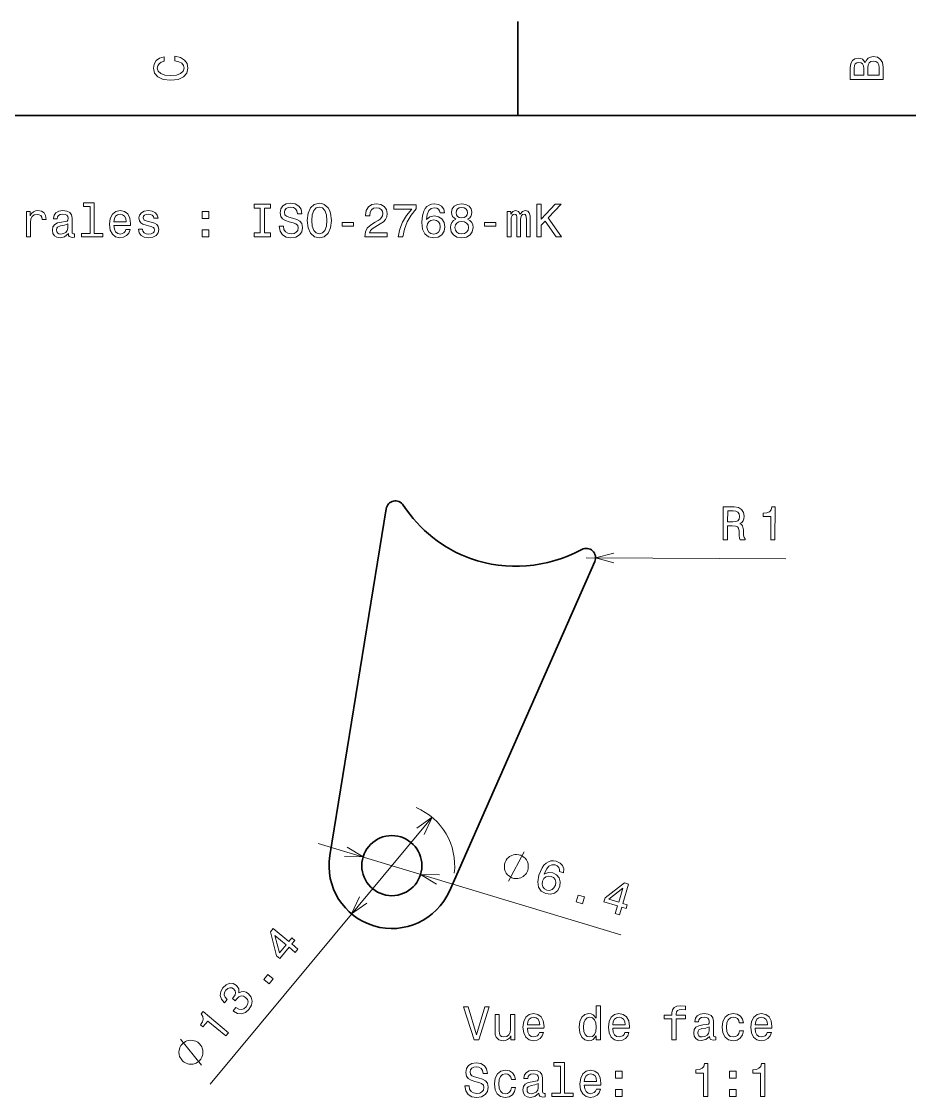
# Model space of a CAD drawing. Extents: x 0 to 297, y 0 to 210.
# Drawn here: x 95.6 to 190.3, y 95.4 to 210 of the extents above; entities that cross this region are included whole.
import ezdxf

# ---------------------------------------------------------------- set-up
doc = ezdxf.new("R2010")
doc.units = 0

msp = doc.modelspace()

# ---------------------------------------------------------------- linework, layer by layer
at = {"color": 7, "lineweight": 35, "ltscale": 0.25}
msp.add_line((148.5, 200), (148.5, 210), dxfattribs=at)
at = {"color": 7, "lineweight": 35}
for p, q in [((287, 200), (10, 200)), ((134.457062, 158.086136), (128.451035, 121.147972)), ((141.192993, 117.365692), (156.698517, 152.471085))]:
    msp.add_line(p, q, dxfattribs=at)
at = {"color": 7, "lineweight": 13}
for p, q in [((155.783768, 152.875122), (177.050415, 152.760284)), ((115.70414, 96.806625), (139.349731, 125.222862)), ((127.215454, 122.446983), (159.491211, 112.683388))]:
    msp.add_line(p, q, dxfattribs=at)
for points in [[(111.93206, 205.817017), (112.35569, 205.716141), (112.658287, 205.549713), (112.844887, 205.317734), (112.905403, 205.045395), (112.814629, 204.71759), (112.54229, 204.460388), (112.098488, 204.28891), (111.483215, 204.233429), (110.872986, 204.28891), (110.424141, 204.455338), (110.151802, 204.71254), (110.055984, 205.045395), (110.106415, 205.287476), (110.247627, 205.494247), (110.474571, 205.655624), (110.787247, 205.766571), (110.787247, 206.245682), (110.308144, 206.094391), (109.94503, 205.832138), (109.718086, 205.474075), (109.637398, 205.045395), (109.763474, 204.510818), (110.116501, 204.10231), (110.696472, 203.840057), (111.483215, 203.749283), (112.269958, 203.840057), (112.84993, 204.10231), (113.208, 204.510818), (113.329041, 205.045395), (113.233215, 205.51442), (112.965927, 205.892654), (112.527161, 206.159943), (111.93206, 206.301163)], [(185.542007, 205.630417), (185.249496, 205.983429), (185.052811, 206.074219), (184.81073, 206.104477), (184.432495, 206.03891), (184.160156, 205.842224), (183.993729, 205.524506), (183.933212, 205.080704), (183.933212, 203.835022), (187.433212, 203.835022), (187.433212, 205.151306), (187.36261, 205.620331), (187.155838, 205.968307), (186.828018, 206.185165), (186.384216, 206.260818), (186.08667, 206.215424), (185.839554, 206.094391), (185.65799, 205.897705)], [(185.385666, 204.984879), (185.385666, 204.298996), (184.351807, 204.298996), (184.351807, 205.025223), (184.382065, 205.297562), (184.472839, 205.489197), (184.629181, 205.605194), (184.86116, 205.645538), (185.093155, 205.600143), (185.254532, 205.479111), (185.355408, 205.272339)], [(187.014618, 205.095825), (187.014618, 204.298996), (185.809296, 204.298996), (185.809296, 205.050446), (185.844589, 205.368164), (185.9505, 205.595108), (186.132065, 205.731277), (186.394302, 205.776657), (186.671692, 205.731277), (186.863327, 205.605194), (186.979324, 205.393372)], [(102.884781, 190.300018), (102.884781, 187.425385), (101.971962, 187.425385), (101.971962, 187.052185), (104.236374, 187.052185), (104.236374, 187.425385), (103.32859, 187.425385), (103.32859, 190.673218), (102.18882, 190.673218), (102.18882, 190.300018)], [(121.030319, 187.475815), (120.384781, 187.475815), (120.384781, 187.052185), (122.139824, 187.052185), (122.139824, 187.475815), (121.494293, 187.475815), (121.494293, 190.128555), (122.139824, 190.128555), (122.139824, 190.552185), (120.384781, 190.552185), (120.384781, 190.128555), (121.030319, 190.128555)], [(123.501503, 188.207077), (123.042564, 188.207077), (123.143433, 187.672501), (123.395592, 187.279129), (123.78392, 187.042099), (124.308418, 186.95636), (124.827873, 187.037048), (125.216202, 187.258957), (125.463318, 187.606934), (125.554092, 188.065872), (125.478447, 188.479416), (125.266632, 188.746704), (124.923691, 188.923218), (124.46476, 189.054352), (124.071388, 189.150162), (123.814178, 189.261124), (123.667931, 189.422501), (123.622536, 189.674667), (123.667931, 189.901611), (123.799049, 190.073074), (124.000778, 190.189072), (124.27816, 190.229416), (124.560577, 190.178986), (124.782478, 190.042816), (124.928734, 189.815872), (124.999336, 189.50824), (125.458275, 189.50824), (125.458275, 189.518326), (125.377579, 189.992386), (125.140549, 190.345413), (124.767349, 190.567322), (124.263031, 190.64296), (123.809135, 190.567322), (123.456108, 190.355499), (123.229164, 190.027695), (123.148476, 189.604065), (123.214035, 189.225815), (123.405678, 188.968613), (123.708275, 188.797134), (124.121819, 188.666016), (124.530319, 188.550018), (124.837959, 188.439072), (125.024559, 188.277695), (125.090118, 188.015442), (125.029602, 187.748154), (124.87326, 187.546417), (124.63623, 187.420334), (124.32859, 187.37999), (123.985649, 187.435471), (123.723404, 187.596848), (123.556976, 187.8591)], [(126.038246, 188.802185), (126.129028, 188.015442), (126.391273, 187.435471), (126.799774, 187.077408), (127.334358, 186.95636), (127.863899, 187.077408), (128.277435, 187.435471), (128.534637, 188.015442), (128.630463, 188.802185), (128.534637, 189.583893), (128.423691, 189.901611), (128.277435, 190.163849), (127.863899, 190.521927), (127.611732, 190.612701), (127.334358, 190.64801), (126.794731, 190.521927), (126.38623, 190.1689), (126.129028, 189.588928)], [(132.175858, 187.052185), (134.581482, 187.052185), (134.581482, 187.485901), (132.680176, 187.485901), (132.786102, 187.722931), (132.967651, 187.919617), (133.527435, 188.277695), (133.824997, 188.428986), (134.157852, 188.645844), (134.394882, 188.89801), (134.531052, 189.195557), (134.581482, 189.533447), (134.495743, 189.957077), (134.258713, 190.289932), (133.895599, 190.501755), (133.426575, 190.577408), (132.942429, 190.491669), (132.57428, 190.254639), (132.33725, 189.876389), (132.256561, 189.377106), (132.256561, 189.306503), (132.715485, 189.306503), (132.715485, 189.346848), (132.760864, 189.689789), (132.897034, 189.941956), (133.113892, 190.103333), (133.401367, 190.158813), (133.693878, 190.108383), (133.910736, 189.9823), (134.051941, 189.785614), (134.102371, 189.538498), (134.067078, 189.306503), (133.971252, 189.109818), (133.809875, 188.938354), (133.587967, 188.787048), (133.290405, 188.625671), (132.796173, 188.312988), (132.448196, 187.980133), (132.241425, 187.576675), (132.175858, 187.067322)], [(135.741425, 187.052185), (136.250793, 187.052185), (136.417221, 187.884323), (136.709717, 188.66098), (137.12326, 189.382156), (137.662903, 190.057953), (137.662903, 190.476532), (135.262329, 190.476532), (135.262329, 190.017609), (137.178741, 190.017609), (136.623993, 189.336761), (136.205414, 188.625671), (135.912903, 187.869186)], [(140.688843, 189.6091), (140.593018, 190.017609), (140.371109, 190.32019), (140.028168, 190.511841), (139.584366, 190.577408), (139.286819, 190.542099), (139.029602, 190.446274), (138.802673, 190.289932), (138.611023, 190.068039), (138.459732, 189.790665), (138.348785, 189.452759), (138.278168, 189.054352), (138.257996, 188.605499), (138.338684, 187.889359), (138.585815, 187.369904), (138.984222, 187.057236), (139.5289, 186.951324), (140.018097, 187.042099), (140.391296, 187.279129), (140.633362, 187.652328), (140.719086, 188.126389), (140.633362, 188.605499), (140.401367, 188.973648), (140.043304, 189.205643), (139.599487, 189.286331), (139.120392, 189.185471), (138.762329, 188.89801), (138.837982, 189.452759), (138.999359, 189.851181), (139.246475, 190.088211), (139.589417, 190.1689), (139.841583, 190.128555), (140.033218, 190.022644), (140.159302, 189.84613), (140.224854, 189.6091)], [(141.88913, 188.938354), (141.631927, 188.797134), (141.455414, 188.600449), (141.344452, 188.353333), (141.309158, 188.055786), (141.389847, 187.606934), (141.621826, 187.258957), (142.000076, 187.037048), (142.514496, 186.951324), (143.023849, 187.037048), (143.4021, 187.258957), (143.634094, 187.606934), (143.719818, 188.055786), (143.679474, 188.353333), (143.573563, 188.600449), (143.391998, 188.797134), (143.139847, 188.938354), (143.341583, 189.059387), (143.482788, 189.225815), (143.568512, 189.427551), (143.598785, 189.674667), (143.518097, 190.03273), (143.306274, 190.32019), (142.963333, 190.50679), (142.514496, 190.577408), (142.060593, 190.50679), (141.717651, 190.32019), (141.500793, 190.03273), (141.42514, 189.674667), (141.450363, 189.427551), (141.536102, 189.225815)], [(150.528183, 187.052185), (150.992157, 187.052185), (150.992157, 188.297867), (151.405701, 188.741669), (152.58078, 187.052185), (153.14563, 187.052185), (151.733521, 189.079559), (153.10527, 190.552185), (152.48999, 190.552185), (150.992157, 188.933304), (150.992157, 190.552185), (150.528183, 190.552185)], [(96.096603, 187.052185), (96.540405, 187.052185), (96.540405, 188.600449), (96.5858, 188.973648), (96.721962, 189.240952), (96.943863, 189.402328), (97.241409, 189.457809), (97.463318, 189.422501), (97.629745, 189.32164), (97.730606, 189.150162), (97.765915, 188.918182), (98.214752, 188.918182), (98.154236, 189.326675), (97.987808, 189.619186), (97.710434, 189.7957), (97.332191, 189.856216), (97.074989, 189.815872), (96.853088, 189.715012), (96.656403, 189.543533), (96.500061, 189.311554), (96.500061, 189.760391), (96.096603, 189.760391)], [(100.574982, 187.405212), (100.574982, 187.390076), (100.600204, 187.218613), (100.67585, 187.09758), (100.993576, 187.001755), (101.240692, 187.042099), (101.240692, 187.38504), (101.134781, 187.369904), (100.993576, 187.435471), (100.968353, 187.637207), (100.968353, 189.039215), (100.907837, 189.397293), (100.731323, 189.649445), (100.423691, 189.800751), (99.989975, 189.856216), (99.566345, 189.7957), (99.253662, 189.624237), (99.056976, 189.356934), (98.991409, 189.003922), (98.991409, 188.973648), (99.389832, 188.973648), (99.425133, 189.185471), (99.536087, 189.336761), (99.717636, 189.427551), (99.974838, 189.462845), (100.221962, 189.437637), (100.398476, 189.361984), (100.504379, 189.230865), (100.539688, 189.049301), (100.519516, 188.837494), (100.43882, 188.731583), (100.237091, 188.681152), (99.858849, 188.640808), (99.425133, 188.550018), (99.117493, 188.388641), (98.935944, 188.136475), (98.880463, 187.763275), (98.930893, 187.43042), (99.087234, 187.183304), (99.339401, 187.026962), (99.687378, 186.971497), (100.156403, 187.077408)], [(105.426575, 188.277695), (107.201782, 188.277695), (107.206833, 188.484467), (107.126137, 189.064438), (106.904236, 189.498154), (106.551208, 189.760391), (106.082191, 189.856216), (105.62326, 189.755356), (105.270233, 189.472931), (105.043289, 189.014008), (104.962593, 188.408813), (105.038239, 187.788498), (105.265182, 187.33461), (105.613174, 187.052185), (106.067062, 186.95636), (106.460434, 187.021927), (106.783203, 187.19339), (107.020233, 187.465729), (107.156403, 187.828842), (106.717636, 187.828842), (106.626862, 187.627106), (106.495735, 187.475815), (106.122536, 187.354782), (105.835068, 187.410248), (105.61821, 187.586761), (105.477005, 187.874237), (105.426575, 188.262558)], [(105.426575, 188.650894), (105.48204, 188.998871), (105.61821, 189.256073), (105.824982, 189.412415), (106.097321, 189.467896), (106.364609, 189.412415), (106.571381, 189.256073), (106.697464, 188.998871), (106.742851, 188.650894)], [(109.400635, 188.630722), (108.971954, 188.731583), (108.654236, 188.84758), (108.548325, 189.08461), (108.578583, 189.251038), (108.684494, 189.37207), (108.855965, 189.447723), (109.103081, 189.477982), (109.340118, 189.447723), (109.526718, 189.356934), (109.647751, 189.220779), (109.698181, 189.039215), (110.131897, 189.039215), (110.131897, 189.049301), (110.056252, 189.377106), (109.84948, 189.634323), (109.526718, 189.7957), (109.103081, 189.856216), (108.674408, 189.7957), (108.361725, 189.629272), (108.165039, 189.382156), (108.104523, 189.069473), (108.149918, 188.766876), (108.291122, 188.555069), (108.523109, 188.403763), (108.861008, 188.297867), (109.35524, 188.176819), (109.657837, 188.050751), (109.738525, 187.949875), (109.768784, 187.798584), (109.723404, 187.611984), (109.602364, 187.470779), (109.405678, 187.37999), (109.143433, 187.349731), (108.866051, 187.37999), (108.664322, 187.485901), (108.528152, 187.657379), (108.472679, 187.894409), (108.044006, 187.894409), (108.114609, 187.490952), (108.321381, 187.198441), (108.649193, 187.021927), (109.103081, 186.95636), (109.577148, 187.021927), (109.925125, 187.198441), (110.136948, 187.480865), (110.212593, 187.849014), (110.15712, 188.166733), (110.000778, 188.383591), (109.743576, 188.524811)], [(114.842278, 189.008957), (115.538239, 189.008957), (115.538239, 189.760391), (114.842278, 189.760391)], [(126.5224, 188.802185), (126.577873, 189.412415), (126.744301, 189.861267), (127.001503, 190.133591), (127.334358, 190.229416), (127.662163, 190.133591), (127.919373, 189.856216), (128.0858, 189.407379), (128.146317, 188.802185), (128.0858, 188.191956), (127.919373, 187.743103), (127.662163, 187.470779), (127.334358, 187.37999), (127.001503, 187.470779), (126.744301, 187.743103), (126.577873, 188.186905)], [(141.904266, 189.634323), (141.944611, 189.856216), (142.065643, 190.027695), (142.257278, 190.133591), (142.514496, 190.17395), (142.766647, 190.133591), (142.958282, 190.027695), (143.07933, 189.856216), (143.124725, 189.634323), (143.07933, 189.407379), (142.958282, 189.230865), (142.766647, 189.114868), (142.514496, 189.079559), (142.257278, 189.119904), (142.065643, 189.230865), (141.944611, 189.407379)], [(147.366089, 187.052185), (147.774582, 187.052185), (147.774582, 188.862701), (147.799805, 189.13504), (147.875443, 189.331726), (147.99144, 189.447723), (148.142731, 189.493103), (148.263763, 189.452759), (148.344467, 189.351898), (148.384811, 189.18042), (148.399933, 188.953476), (148.399933, 187.052185), (148.783234, 187.052185), (148.783234, 188.862701), (148.808441, 189.12999), (148.884094, 189.326675), (149.005127, 189.447723), (149.156433, 189.493103), (149.277466, 189.452759), (149.358154, 189.351898), (149.408585, 188.953476), (149.408585, 187.052185), (149.817078, 187.052185), (149.817078, 188.923218), (149.79187, 189.311554), (149.711182, 189.6091), (149.549805, 189.790665), (149.287537, 189.856216), (148.979919, 189.755356), (148.742889, 189.462845), (148.556274, 189.750305), (148.243591, 189.856216), (147.956146, 189.755356), (147.75946, 189.472931), (147.75946, 189.760391), (147.366089, 189.760391)], [(100.524551, 188.000305), (100.464035, 187.738068), (100.302658, 187.536331), (100.060577, 187.405212), (99.763031, 187.359818), (99.571381, 187.38504), (99.435219, 187.465729), (99.349487, 187.606934), (99.324265, 187.803619), (99.344437, 187.980133), (99.425133, 188.106216), (99.747894, 188.247437), (100.156403, 188.307953), (100.524551, 188.428986)], [(129.760162, 188.207077), (130.980621, 188.207077), (130.980621, 188.605499), (129.760162, 188.605499)], [(140.229904, 188.121353), (140.174423, 187.803619), (140.033218, 187.561554), (139.806274, 187.400162), (139.523849, 187.349731), (139.226303, 187.400162), (138.999359, 187.556503), (138.853104, 187.798584), (138.807709, 188.116302), (138.858154, 188.428986), (138.999359, 188.666016), (139.231354, 188.817322), (139.544022, 188.872787), (139.81636, 188.817322), (140.033218, 188.671066), (140.174423, 188.434036)], [(141.793304, 188.065872), (141.838684, 188.33316), (141.984955, 188.534897), (142.211884, 188.666016), (142.514496, 188.711411), (142.812042, 188.666016), (143.038986, 188.534897), (143.185242, 188.33316), (143.235672, 188.065872), (143.185242, 187.778412), (143.038986, 187.561554), (142.812042, 187.420334), (142.514496, 187.374954), (142.211884, 187.420334), (141.984955, 187.561554), (141.838684, 187.778412)], [(144.940277, 188.207077), (146.160736, 188.207077), (146.160736, 188.605499), (144.940277, 188.605499)], [(114.842278, 187.052185), (115.538239, 187.052185), (115.538239, 187.803619), (114.842278, 187.803619)], [(170.382629, 154.796326), (170.851639, 154.793793), (170.859619, 156.271439), (171.338715, 156.268845), (171.69165, 156.251816), (171.913177, 156.180008), (172.03331, 156.012939), (172.082138, 155.715118), (172.104904, 155.261093), (172.13356, 154.963379), (172.193115, 154.786545), (172.722656, 154.783691), (172.723175, 154.879517), (172.607941, 155.021347), (172.569, 155.283813), (172.536758, 155.848831), (172.453278, 156.267868), (172.337997, 156.399628), (172.156967, 156.496429), (172.359375, 156.621414), (172.501526, 156.797165), (172.593506, 157.01857), (172.625214, 157.28569), (172.556885, 157.709702), (172.356873, 158.028503), (172.02507, 158.221939), (171.571533, 158.289948), (170.40152, 158.296265)], [(175.452438, 154.768951), (175.911362, 154.766479), (175.930405, 158.291641), (175.587463, 158.293488), (175.495026, 157.986343), (175.312363, 157.780563), (175.034332, 157.661011), (174.650833, 157.622742), (174.648895, 157.264679), (175.465881, 157.260269)], [(171.438095, 157.862), (171.745575, 157.830078), (171.961914, 157.733078), (172.097122, 157.555847), (172.141006, 157.278229), (172.089005, 156.985992), (171.951874, 156.810211), (171.719406, 156.720688), (171.40155, 156.697189), (170.861938, 156.700104), (170.868225, 157.865067)], [(149.561905, 119.604881), (149.595688, 119.716545), (149.607422, 119.956779), (149.602249, 120.141174), (149.5802, 120.26973), (149.519196, 120.471016), (149.402374, 120.689186), (149.268646, 120.851532), (149.173874, 120.941147), (149.023254, 121.047646), (148.816803, 121.171043), (148.705139, 121.204826), (148.593475, 121.238602), (148.353241, 121.250328), (148.168839, 121.245171), (148.040283, 121.223114), (147.839005, 121.162117), (147.620834, 121.04528), (147.458481, 120.91156), (147.368866, 120.81678), (147.26236, 120.666168), (147.138977, 120.459717), (147.105194, 120.348053), (147.071411, 120.236382), (147.059692, 119.996155), (147.06485, 119.81176), (147.086899, 119.683197), (147.147903, 119.481918), (147.26474, 119.263741), (147.398453, 119.101402), (147.49324, 119.011787), (147.643845, 118.905281), (147.850296, 118.781883), (147.96196, 118.748108), (148.073639, 118.714325), (148.313858, 118.702599), (148.49826, 118.707764), (148.626816, 118.729813), (148.828094, 118.790817), (149.04628, 118.907646), (149.208618, 119.041367), (149.298233, 119.136147), (149.404739, 119.286758), (149.528137, 119.49321)], [(153.364227, 119.297684), (153.390793, 119.716431), (153.266006, 120.070313), (152.993256, 120.353043), (152.587433, 120.544304), (152.292419, 120.596664), (152.018478, 120.579422), (151.755981, 120.495491), (151.508301, 120.338585), (151.283173, 120.116898), (151.079132, 119.8256), (150.896194, 119.464691), (150.746933, 119.040916), (150.616806, 118.332092), (150.702942, 117.763336), (150.993744, 117.348686), (151.484421, 117.089607), (151.978943, 117.034859), (152.404785, 117.153679), (152.744553, 117.440796), (152.963867, 117.869728), (153.020538, 118.353134), (152.90509, 118.77269), (152.629532, 119.098419), (152.228088, 119.304161), (151.740311, 119.346336), (151.314346, 119.174866), (151.547379, 119.683952), (151.8172, 120.018578), (152.122375, 120.173897), (152.473984, 120.15184), (152.703659, 120.040207), (152.85643, 119.883347), (152.925995, 119.677887), (152.92012, 119.43203)], [(152.494171, 118.006546), (152.349091, 117.718498), (152.143829, 117.527679), (151.879883, 117.438919), (151.594955, 117.47242), (151.324753, 117.60685), (151.152802, 117.822205), (151.082901, 118.096252), (151.131454, 118.413506), (151.270264, 118.698189), (151.474045, 118.884186), (151.739914, 118.96183), (152.055252, 118.924393), (152.299866, 118.792442), (152.465088, 118.589661), (152.531616, 118.321892)], [(158.882813, 114.956932), (159.317261, 114.825516), (159.568436, 115.655792), (160.046326, 115.511223), (160.163147, 115.8974), (159.685257, 116.041969), (160.308777, 118.10318), (159.869507, 118.236061), (157.790192, 116.657379), (157.661682, 116.23259), (159.133987, 115.787216)], [(154.708267, 116.219757), (155.37442, 116.01825), (155.591995, 116.737495), (154.925842, 116.939011)], [(158.18399, 116.496101), (159.704941, 117.674644), (159.250809, 116.173386)], [(124.765549, 110.823036), (125.055878, 111.171928), (124.389091, 111.726768), (124.70845, 112.110558), (124.398315, 112.368622), (124.078964, 111.984833), (122.423637, 113.362251), (122.130089, 113.009483), (122.773758, 110.47937), (123.114899, 110.195496), (124.09877, 111.377869)], [(123.075737, 110.779198), (122.583008, 112.63916), (123.788643, 111.635941)], [(121.975876, 107.47052), (122.421036, 108.005493), (121.843414, 108.486137), (121.398254, 107.951164)], [(118.150764, 104.592506), (118.177902, 104.569931), (118.601669, 104.322281), (119.032402, 104.272217), (119.44944, 104.410706), (119.831467, 104.735779), (120.101051, 105.193787), (120.182091, 105.6381), (120.072021, 106.057739), (119.781181, 106.417839), (119.526657, 106.577148), (119.269608, 106.646698), (119.010048, 106.626495), (118.750534, 106.527512), (118.750877, 106.95369), (118.491684, 107.320274), (118.140915, 107.513733), (117.773483, 107.537361), (117.404243, 107.385353), (117.044167, 107.05513), (116.815872, 106.654625), (116.763863, 106.245201), (116.890068, 105.84494), (117.202209, 105.486794), (117.22934, 105.464211), (117.516441, 105.809235), (117.294144, 106.0467), (117.199684, 106.295876), (117.226624, 106.549019), (117.378181, 106.809998), (117.576935, 106.985779), (117.78093, 107.065346), (117.986923, 107.04483), (118.194283, 106.931335), (118.355209, 106.73838), (118.405716, 106.538887), (118.347763, 106.311554), (118.187149, 106.071228), (118.057472, 105.923271), (118.363724, 105.668427), (118.514038, 105.864838), (118.752151, 106.080032), (118.996803, 106.184814), (119.238312, 106.167557), (119.468277, 106.041809), (119.657639, 105.812065), (119.730789, 105.560936), (119.687073, 105.295509), (119.525185, 105.030006), (119.283195, 104.818031), (119.018509, 104.736481), (118.738876, 104.7789), (118.44754, 104.949158)], [(117.361031, 101.924606), (117.654579, 102.277374), (114.944809, 104.532219), (114.725456, 104.268608), (114.90387, 104.002052), (114.946678, 103.73024), (114.862297, 103.439606), (114.648148, 103.119171), (114.923393, 102.890137), (115.445976, 103.518158)], [(144.969513, 105.021111), (144.09198, 102.040565), (143.189255, 105.021111), (142.710144, 105.021111), (143.839828, 101.516068), (144.344147, 101.516068), (145.448608, 105.021111)], [(149.508408, 102.74157), (151.28363, 102.74157), (151.288666, 102.948341), (151.207977, 103.528313), (150.986084, 103.962036), (150.633057, 104.224281), (150.164032, 104.320099), (149.705093, 104.219238), (149.352066, 103.936813), (149.125122, 103.477882), (149.044434, 102.872696), (149.120087, 102.25238), (149.347031, 101.798485), (149.695007, 101.516068), (150.148895, 101.42025), (150.542267, 101.485809), (150.865036, 101.65728), (151.102066, 101.929611), (151.238235, 102.292725), (150.799484, 102.292725), (150.708694, 102.090996), (150.577576, 101.939697), (150.204376, 101.818665), (149.916916, 101.874138), (149.700058, 102.050652), (149.558838, 102.338112), (149.508408, 102.72644)], [(156.8564, 101.934654), (156.8564, 101.516068), (157.300201, 101.516068), (157.300201, 105.137108), (156.861435, 105.137108), (156.861435, 103.810738), (156.523544, 104.194023), (156.316772, 104.284798), (156.079742, 104.320099), (155.651062, 104.219238), (155.318207, 103.936813), (155.101349, 103.482925), (155.025711, 102.872696), (155.101349, 102.262466), (155.318207, 101.803528), (155.651062, 101.516068), (156.079742, 101.42025), (156.316772, 101.455551), (156.52858, 101.546326)], [(158.616486, 102.74157), (160.391693, 102.74157), (160.396744, 102.948341), (160.316055, 103.528313), (160.094147, 103.962036), (159.741119, 104.224281), (159.272095, 104.320099), (158.813171, 104.219238), (158.460144, 103.936813), (158.2332, 103.477882), (158.152512, 102.872696), (158.228149, 102.25238), (158.455093, 101.798485), (158.803085, 101.516068), (159.256973, 101.42025), (159.650345, 101.485809), (159.973114, 101.65728), (160.210144, 101.929611), (160.346313, 102.292725), (159.907547, 102.292725), (159.816772, 102.090996), (159.685638, 101.939697), (159.312454, 101.818665), (159.024979, 101.874138), (158.808121, 102.050652), (158.666916, 102.338112), (158.616486, 102.72644)], [(164.915466, 103.755264), (164.915466, 101.516068), (165.359283, 101.516068), (165.359283, 103.755264), (166.36792, 103.755264), (166.36792, 104.133499), (165.359283, 104.133499), (165.359283, 104.299927), (165.394577, 104.501656), (165.510574, 104.637825), (165.70726, 104.718513), (165.989685, 104.748779), (166.36792, 104.728607), (166.36792, 105.111893), (165.888824, 105.137108), (165.455109, 105.091713), (165.152512, 104.955551), (164.970947, 104.718513), (164.915466, 104.380623), (164.915466, 104.133499), (164.103516, 104.133499), (164.103516, 103.755264)], [(168.945007, 101.869095), (168.945007, 101.853966), (168.97023, 101.682495), (169.045883, 101.561455), (169.363602, 101.465637), (169.610718, 101.505981), (169.610718, 101.848923), (169.504807, 101.833794), (169.363602, 101.899353), (169.338379, 102.101082), (169.338379, 103.503098), (169.277863, 103.861168), (169.101349, 104.113327), (168.793716, 104.264626), (168.360001, 104.320099), (167.936371, 104.259583), (167.623688, 104.088112), (167.427002, 103.820824), (167.361435, 103.467796), (167.361435, 103.437538), (167.759857, 103.437538), (167.795151, 103.649353), (167.906113, 103.800652), (168.087662, 103.891426), (168.344864, 103.926727), (168.59198, 103.901512), (168.768494, 103.825867), (168.874405, 103.69474), (168.909714, 103.513184), (168.889542, 103.301369), (168.808838, 103.195465), (168.607117, 103.145027), (168.228882, 103.104683), (167.795151, 103.013908), (167.487518, 102.852524), (167.305969, 102.600365), (167.250488, 102.227165), (167.300919, 101.89431), (167.45726, 101.647194), (167.709427, 101.490852), (168.057404, 101.435379), (168.526428, 101.541283)], [(172.097031, 103.326584), (172.535797, 103.326584), (172.445007, 103.730042), (172.228149, 104.047768), (171.890259, 104.244453), (171.451492, 104.320099), (170.967346, 104.219238), (170.599182, 103.936813), (170.367203, 103.477882), (170.286514, 102.86261), (170.362152, 102.25238), (170.589111, 101.798485), (170.947174, 101.516068), (171.436371, 101.42025), (171.870087, 101.495895), (172.207977, 101.70771), (172.439972, 102.040565), (172.540833, 102.484367), (172.117203, 102.484367), (172.04155, 102.20195), (171.900345, 101.990128), (171.698608, 101.859009), (171.451492, 101.818665), (171.14386, 101.884224), (170.921951, 102.085953), (170.785797, 102.413765), (170.740402, 102.877739), (170.785797, 103.331627), (170.927002, 103.659439), (171.153946, 103.861168), (171.451492, 103.93177), (171.713745, 103.886383), (171.910431, 103.770393), (172.04155, 103.578751)], [(173.7966, 102.74157), (175.571808, 102.74157), (175.576859, 102.948341), (175.496155, 103.528313), (175.274261, 103.962036), (174.921234, 104.224281), (174.452209, 104.320099), (173.993286, 104.219238), (173.640259, 103.936813), (173.413315, 103.477882), (173.332611, 102.872696), (173.408264, 102.25238), (173.635208, 101.798485), (173.9832, 101.516068), (174.437088, 101.42025), (174.83046, 101.485809), (175.153229, 101.65728), (175.390259, 101.929611), (175.526428, 102.292725), (175.087662, 102.292725), (174.996887, 102.090996), (174.865753, 101.939697), (174.492554, 101.818665), (174.205093, 101.874138), (173.988235, 102.050652), (173.847031, 102.338112), (173.7966, 102.72644)], [(148.171951, 104.224281), (147.728149, 104.224281), (147.728149, 102.660881), (147.677719, 102.297768), (147.531464, 102.035522), (147.30452, 101.874138), (147.006973, 101.823708), (146.769943, 101.864052), (146.618637, 101.985085), (146.532913, 102.191856), (146.512741, 102.484367), (146.512741, 104.224281), (146.068939, 104.224281), (146.068939, 102.444023), (146.084061, 102.085953), (146.179886, 101.788399), (146.472397, 101.516068), (146.941406, 101.42025), (147.193573, 101.455551), (147.410431, 101.546326), (147.597031, 101.702667), (147.748322, 101.929611), (147.748322, 101.516068), (148.171951, 101.516068)], [(149.508408, 103.114769), (149.563889, 103.462753), (149.700058, 103.719955), (149.90683, 103.876297), (150.179169, 103.93177), (150.446457, 103.876297), (150.653229, 103.719955), (150.779312, 103.462753), (150.824692, 103.114769)], [(156.15538, 103.921684), (156.447891, 103.851082), (156.6698, 103.654396), (156.800919, 103.326584), (156.851349, 102.872696), (156.800919, 102.413765), (156.6698, 102.085953), (156.447891, 101.884224), (156.15538, 101.818665), (155.878006, 101.884224), (155.666199, 102.085953), (155.524979, 102.418808), (155.479599, 102.872696), (155.524979, 103.321541), (155.666199, 103.649353), (155.878006, 103.851082)], [(158.616486, 103.114769), (158.671951, 103.462753), (158.808121, 103.719955), (159.014893, 103.876297), (159.287231, 103.93177), (159.55452, 103.876297), (159.761292, 103.719955), (159.887375, 103.462753), (159.93277, 103.114769)], [(173.7966, 103.114769), (173.852066, 103.462753), (173.988235, 103.719955), (174.195007, 103.876297), (174.467346, 103.93177), (174.734634, 103.876297), (174.941406, 103.719955), (175.06749, 103.462753), (175.112885, 103.114769)], [(168.894577, 102.464195), (168.834061, 102.20195), (168.672684, 102.000214), (168.430603, 101.869095), (168.133057, 101.823708), (167.941406, 101.848923), (167.805237, 101.929611), (167.719513, 102.070824), (167.69429, 102.267509), (167.714462, 102.444023), (167.795151, 102.570099), (168.11792, 102.711311), (168.526428, 102.771828), (168.894577, 102.892868)], [(114.463303, 101.178192), (114.373627, 101.252815), (114.156952, 101.357224), (113.985123, 101.424316), (113.858131, 101.454102), (113.648987, 101.476357), (113.402534, 101.453773), (113.200912, 101.393875), (113.081451, 101.341507), (112.924683, 101.244301), (112.730591, 101.102257), (112.655968, 101.012573), (112.581345, 100.922897), (112.476936, 100.706223), (112.409836, 100.534393), (112.380058, 100.407402), (112.357803, 100.198257), (112.380386, 99.951805), (112.440277, 99.750191), (112.492645, 99.630722), (112.589859, 99.473953), (112.731903, 99.279861), (112.821579, 99.205238), (112.911263, 99.130615), (113.12793, 99.026207), (113.299759, 98.959114), (113.426758, 98.929329), (113.635895, 98.907074), (113.882355, 98.929657), (114.083969, 98.989548), (114.20343, 99.041916), (114.360207, 99.13913), (114.554291, 99.281174), (114.628914, 99.37085), (114.703537, 99.460533), (114.807945, 99.6772), (114.875046, 99.849037), (114.904831, 99.976028), (114.927086, 100.185165), (114.904503, 100.431625), (114.844604, 100.63324), (114.792236, 100.752701), (114.69503, 100.909477), (114.552979, 101.103561)], [(143.295151, 96.624138), (142.836227, 96.624138), (142.937088, 96.089554), (143.189255, 95.696182), (143.577576, 95.459152), (144.102066, 95.373421), (144.621521, 95.454109), (145.009857, 95.67601), (145.256973, 96.023994), (145.347748, 96.482925), (145.272095, 96.896469), (145.060287, 97.163765), (144.717346, 97.340279), (144.258408, 97.471397), (143.865036, 97.567223), (143.607834, 97.678169), (143.461578, 97.839554), (143.416199, 98.091721), (143.461578, 98.318665), (143.592712, 98.490135), (143.794434, 98.606125), (144.071808, 98.646469), (144.354233, 98.596039), (144.576141, 98.459869), (144.722397, 98.232925), (144.792999, 97.925293), (145.251923, 97.925293), (145.251923, 97.935379), (145.171234, 98.409439), (144.934204, 98.762466), (144.561005, 98.984367), (144.056686, 99.060013), (143.602798, 98.984367), (143.249771, 98.772552), (143.022827, 98.44474), (142.942123, 98.021111), (143.00769, 97.642868), (143.199341, 97.385666), (143.501923, 97.214195), (143.915466, 97.083069), (144.323975, 96.967079), (144.631607, 96.856125), (144.818207, 96.69474), (144.883774, 96.432495), (144.823257, 96.165207), (144.666916, 95.963478), (144.429886, 95.837395), (144.122238, 95.79705), (143.779312, 95.852524), (143.517059, 96.013908), (143.350632, 96.276154)], [(153.038666, 98.717079), (153.038666, 95.842438), (152.125854, 95.842438), (152.125854, 95.469238), (154.390259, 95.469238), (154.390259, 95.842438), (153.482483, 95.842438), (153.482483, 99.090279), (152.342712, 99.090279), (152.342712, 98.717079)], [(168.289398, 95.469238), (168.748322, 95.469238), (168.748322, 98.994453), (168.405396, 98.994453), (168.314606, 98.686821), (168.133057, 98.480042), (167.855682, 98.359009), (167.472397, 98.318665), (167.472397, 97.960594), (168.289398, 97.960594)], [(174.361435, 95.469238), (174.820374, 95.469238), (174.820374, 98.994453), (174.477432, 98.994453), (174.386658, 98.686821), (174.205093, 98.480042), (173.927719, 98.359009), (173.544434, 98.318665), (173.544434, 97.960594), (174.361435, 97.960594)], [(147.808838, 97.279755), (148.247604, 97.279755), (148.15683, 97.683212), (147.939972, 98.000938), (147.602066, 98.197624), (147.163315, 98.27327), (146.679169, 98.172409), (146.311005, 97.889984), (146.079025, 97.431053), (145.998322, 96.815781), (146.073975, 96.205551), (146.300919, 95.751656), (146.658997, 95.469238), (147.148178, 95.373421), (147.581894, 95.449066), (147.9198, 95.660881), (148.151779, 95.993736), (148.252655, 96.437538), (147.829025, 96.437538), (147.753372, 96.155121), (147.612152, 95.943298), (147.410431, 95.81218), (147.163315, 95.771835), (146.855682, 95.837395), (146.633774, 96.039124), (146.497604, 96.366936), (146.452209, 96.83091), (146.497604, 97.284798), (146.638809, 97.61261), (146.865768, 97.814339), (147.163315, 97.884941), (147.425552, 97.839554), (147.622253, 97.723564), (147.753372, 97.531921)], [(150.728882, 95.822266), (150.728882, 95.807137), (150.754089, 95.635666), (150.829742, 95.514626), (151.147461, 95.418808), (151.394577, 95.459152), (151.394577, 95.802094), (151.288666, 95.786964), (151.147461, 95.852524), (151.122253, 96.054253), (151.122253, 97.456268), (151.061722, 97.814339), (150.885208, 98.066498), (150.577576, 98.217796), (150.14386, 98.27327), (149.72023, 98.212753), (149.407547, 98.041283), (149.210861, 97.773994), (149.145294, 97.420967), (149.145294, 97.390709), (149.543716, 97.390709), (149.579025, 97.602524), (149.689972, 97.753822), (149.871521, 97.844597), (150.128723, 97.879898), (150.375854, 97.854683), (150.552368, 97.779037), (150.658264, 97.647911), (150.693573, 97.466354), (150.673401, 97.254539), (150.592712, 97.148636), (150.390976, 97.098198), (150.012741, 97.057854), (149.579025, 96.967079), (149.271378, 96.805695), (149.089828, 96.553535), (149.034348, 96.180336), (149.084778, 95.847481), (149.241119, 95.600365), (149.493286, 95.444023), (149.841263, 95.38855), (150.310287, 95.494453)], [(155.58046, 96.69474), (157.355682, 96.69474), (157.360718, 96.901512), (157.280029, 97.481483), (157.058121, 97.915207), (156.705093, 98.177452), (156.236084, 98.27327), (155.777145, 98.172409), (155.424118, 97.889984), (155.197174, 97.431053), (155.116486, 96.825867), (155.192139, 96.205551), (155.419083, 95.751656), (155.767059, 95.469238), (156.220947, 95.373421), (156.614319, 95.43898), (156.937088, 95.610451), (157.174118, 95.882782), (157.310287, 96.245895), (156.871521, 96.245895), (156.780746, 96.044167), (156.649628, 95.892868), (156.276428, 95.771835), (155.988953, 95.827309), (155.772095, 96.003822), (155.63089, 96.291283), (155.58046, 96.679611)], [(155.58046, 97.06794), (155.635941, 97.415924), (155.772095, 97.673126), (155.978882, 97.829468), (156.251205, 97.884941), (156.518494, 97.829468), (156.725266, 97.673126), (156.851349, 97.415924), (156.896744, 97.06794)], [(158.924118, 97.42601), (159.620087, 97.42601), (159.620087, 98.177452), (158.924118, 98.177452)], [(171.068207, 97.42601), (171.764175, 97.42601), (171.764175, 98.177452), (171.068207, 98.177452)], [(150.678436, 96.417366), (150.61792, 96.155121), (150.456543, 95.953384), (150.214462, 95.822266), (149.916916, 95.776878), (149.725266, 95.802094), (149.589111, 95.882782), (149.503372, 96.023994), (149.478149, 96.22068), (149.498322, 96.397194), (149.579025, 96.52327), (149.901779, 96.664482), (150.310287, 96.724998), (150.678436, 96.846039)], [(158.924118, 95.469238), (159.620087, 95.469238), (159.620087, 96.22068), (158.924118, 96.22068)], [(171.068207, 95.469238), (171.764175, 95.469238), (171.764175, 96.22068), (171.068207, 96.22068)]]:
    msp.add_lwpolyline(points, close=True, dxfattribs=at)
for points in [[(158.718369, 153.376923), (156.783752, 152.86972), (158.712784, 152.34166)], [(138.511948, 123.406784), (139.349731, 125.222862), (137.716156, 124.068977)], [(130.002289, 121.063141), (132.001266, 120.999245), (130.302048, 122.05407)], [(147.491837, 118.402771), (149.175262, 121.550163)], [(140.126099, 119.082245), (138.127121, 119.146141), (139.82634, 118.091316)], [(131.61644, 116.738602), (130.778656, 114.922523), (132.412231, 116.076408)], [(114.763763, 98.803322), (112.521118, 101.580109)]]:
    msp.add_lwpolyline(points, dxfattribs=at)
at = {"color": 7, "lineweight": 35}
msp.add_circle((135.064194, 120.072693), 3.2, dxfattribs=at)
for centre, radius, start, end in [((135.444107, 157.925644), 1, 33.396251, 170.764715), ((155.783768, 152.875122), 1, 336.169673, 118.183187), ((135.064194, 120.072693), 6.7, 170.764715, 336.169673)]:
    msp.add_arc(centre, radius, start, end, dxfattribs=at)
at = {"color": 7, "lineweight": 13}
msp.add_arc((135.064194, 120.072693), 6.7, 353.272902, 67.338849, dxfattribs=at)
at = {"color": 7, "lineweight": 35}
for centre, major_axis, ratio, start_param, end_param in [((148.818466, 167.756653), (-5.37001, -14.956413), 0.944056, 5.6673674548, 6.2839575482), ((148.815125, 167.758835), (-5.338669, -14.96862), 0.944049, 6.2819755932, 7.0889490714)]:
    msp.add_ellipse(centre, major_axis=major_axis, ratio=ratio, start_param=start_param, end_param=end_param, dxfattribs=at)

doc.saveas('drawing.dxf')
